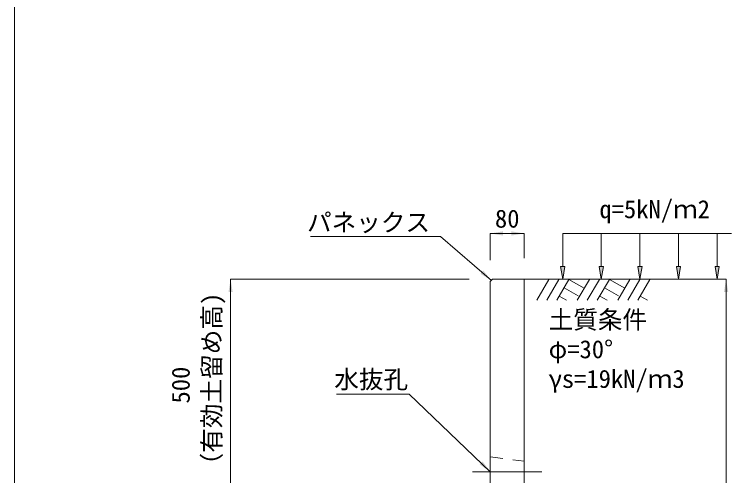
# Model space of a CAD drawing. Units: millimetres at full size, sheet at 1:40. Extents: x 206103 to 244503, y 883348 to 903496.
# Drawn here: x 211303 to 213002, y 885201 to 886292 of the extents above; entities that cross this region are included whole.
import ezdxf
from ezdxf.enums import TextEntityAlignment as Align

# ---------------------------------------------------------------- set-up
doc = ezdxf.new("R2010")
doc.units = ezdxf.units.MM
doc.header["$LTSCALE"] = 40
doc.linetypes.add('USER1', pattern=[28.575, 19.05, -3.175, 3.175, -3.175])
doc.linetypes.add('USER2', pattern=[1.35, 0.75, -0.6])
for name, color, linetype, lineweight in [('0_2', 7, 'Continuous', 20), ('パネックスKUS', 2, 'Continuous', 20), ('図枠', 5, 'Continuous', 13), ('寸法線', 7, 'Continuous', 13), ('引出線', 4, 'Continuous', 13), ('補助線', 8, 'USER1', 13), ('ﾊｯﾁﾝｸﾞ', 7, 'Continuous', 5)]:
    doc.layers.add(name, color=color, linetype=linetype, lineweight=lineweight)
doc.layers.add('文字', color=7, linetype='Continuous')
doc.styles.add('ＭＳ ゴシック', font='')
doc.styles.get('ＭＳ ゴシック').set_extended_font_data('MS Gothic')

# ---------------------------------------------------------------- blocks, each defined once
blk = doc.blocks.new('filled_arrow')
at = {"color": 0, "linetype": 'Continuous', "lineweight": -2}
blk.add_solid([(7.5, 1.25), (0, 0), (7.5, -1.25)], dxfattribs=at)

msp = doc.modelspace()

# ---------------------------------------------------------------- hatches: boundary and pattern name
at = {"layer": '寸法線'}
for points in [[(212606.62, 885695.37), (212601.62, 885665.37), (212596.62, 885695.37)], [(212698.03, 885695.37), (212693.03, 885665.37), (212688.03, 885695.37)], [(212789.44, 885695.37), (212784.44, 885665.37), (212779.44, 885695.37)], [(212880.86, 885695.37), (212875.86, 885665.37), (212870.86, 885695.37)], [(212972.27, 885695.37), (212967.27, 885665.37), (212962.27, 885695.37)]]:
    msp.add_hatch(color=256, dxfattribs=at).paths.add_polyline_path(points)

# ---------------------------------------------------------------- linework, layer by layer
at = {"layer": '0_2'}
msp.add_line((212510.21, 885665.37), (212910.21, 885665.37), dxfattribs=at)
at = {"layer": 'パネックスKUS', "lineweight": 13}
msp.add_line((212430.21, 885660.37), (212435.21, 885665.37), dxfattribs=at)
at = {"layer": 'パネックスKUS'}
for p, q in [((212430.21, 885660.37), (212430.21, 885165.37)), ((212510.21, 885665.37), (212435.21, 885665.37)), ((212510.21, 884490.37), (212510.21, 885665.37))]:
    msp.add_line(p, q, dxfattribs=at)
at = {"layer": 'パネックスKUS', "linetype": 'USER2', "lineweight": 9}
msp.add_line((212430.21, 885245.37), (212510.21, 885235.37), dxfattribs=at)
at = {"layer": '図枠'}
msp.add_line((211303.21, 903148.33), (211303.21, 883448.33), dxfattribs=at)
at = {"layer": '寸法線'}
for p, q in [((212430.21, 885773.92), (212510.21, 885773.92)), ((212430.21, 885710.37), (212430.21, 885773.92)), ((212510.21, 885715.37), (212510.21, 885773.92)), ((211815.21, 885165.37), (211815.21, 885665.37)), ((212380.21, 885665.37), (211815.21, 885665.37)), ((212560.21, 885665.37), (212988.55, 885665.37)), ((212988.55, 884490.37), (212988.55, 885665.37))]:
    msp.add_line(p, q, dxfattribs=at)
at = {"layer": '寸法線', "lineweight": 9}
for p, q in [((213001.62, 885773.92), (212601.62, 885773.92)), ((212601.62, 885695.37), (212601.62, 885773.92)), ((212693.03, 885695.37), (212693.03, 885773.92)), ((212784.44, 885695.37), (212784.44, 885773.92)), ((212875.86, 885695.37), (212875.86, 885773.92)), ((212967.27, 885695.37), (212967.27, 885773.92))]:
    msp.add_line(p, q, dxfattribs=at)
for points in [[(212606.62, 885695.37), (212601.62, 885665.37), (212596.62, 885695.37)], [(212698.03, 885695.37), (212693.03, 885665.37), (212688.03, 885695.37)], [(212789.44, 885695.37), (212784.44, 885665.37), (212779.44, 885695.37)], [(212880.86, 885695.37), (212875.86, 885665.37), (212870.86, 885695.37)], [(212972.27, 885695.37), (212967.27, 885665.37), (212962.27, 885695.37)]]:
    msp.add_lwpolyline(points, close=True, dxfattribs=at)
at = {"layer": '引出線'}
for points in [[(212432.71, 885662.87), (212312.5, 885766.33), (212004.25, 885766.33)], [(212430.21, 885210.37), (212237.75, 885393.82), (212066, 885393.82)]]:
    msp.add_lwpolyline(points, dxfattribs=at)
at = {"layer": '補助線'}
msp.add_line((212388.35, 885210.37), (212552.06, 885210.37), dxfattribs=at)
at = {"layer": 'ﾊｯﾁﾝｸﾞ', "lineweight": 9}
for p, q in [((212568.85, 885665.36), (212540.21, 885615.74)), ((212592.48, 885665.36), (212563.83, 885615.74)), ((212616.1, 885665.36), (212587.45, 885615.74)), ((212616.1, 885665.36), (212652.67, 885644.25)), ((212664.86, 885665.36), (212636.21, 885615.74)), ((212688.48, 885665.36), (212659.83, 885615.74)), ((212712.1, 885665.36), (212683.45, 885615.74)), ((212712.1, 885665.36), (212748.67, 885644.25)), ((212760.85, 885665.36), (212732.2, 885615.74)), ((212784.48, 885665.36), (212755.83, 885615.74)), ((212808.1, 885665.36), (212779.45, 885615.74)), ((212604.68, 885645.58), (212638.09, 885626.29)), ((212700.68, 885645.58), (212734.09, 885626.29)), ((212593.26, 885625.79), (212610.67, 885615.74)), ((212689.25, 885625.79), (212706.67, 885615.74)), ((212785.25, 885625.79), (212802.67, 885615.74))]:
    msp.add_line(p, q, dxfattribs=at)

# ---------------------------------------------------------------- block references
at = {"layer": '寸法線', "xscale": 4, "yscale": 4}
msp.add_blockref('filled_arrow', (212430.21, 885773.92), dxfattribs=at)
for p, rotation in [((212510.21, 885773.92), 180), ((211815.21, 885665.37), 270), ((212988.55, 885665.37), 270)]:
    msp.add_blockref('filled_arrow', p, dxfattribs=dict(at, rotation=rotation))
at = {"layer": '引出線', "xscale": 4, "yscale": 4}
for p, rotation in [((212432.71, 885662.87), 139.3), ((212430.21, 885210.37), 136.4)]:
    msp.add_blockref('filled_arrow', p, dxfattribs=dict(at, rotation=rotation))

# ---------------------------------------------------------------- texts
at = {"layer": '寸法線', "style": 'ＭＳ ゴシック'}
msp.add_text('80', height=42.72, dxfattribs=at).set_placement((212470.21, 885808.92), align=Align.MIDDLE_CENTER)
for s, p in [('（有効土留め高)', (211804.41, 885196.84)), ('500', (211731.28, 885371.66))]:
    msp.add_text(s, height=42.72, rotation=90, dxfattribs=at).set_placement(p, align=Align.BOTTOM_LEFT)
for s, p in [('土質条件', (212568.17, 885591.38)), ('φ=30°', (212568.17, 885521.38)), ('γs=19kN/ｍ3', (212568.17, 885451.38))]:
    msp.add_text(s, height=42.72, dxfattribs=at).set_placement(p, align=Align.TOP_LEFT)
at = {"layer": '引出線', "style": 'ＭＳ ゴシック'}
for s, p in [('パネックス', (212287.5, 885821.47)), ('水抜孔', (212235.5, 885450.1))]:
    msp.add_text(s, height=42.72, dxfattribs=at).set_placement(p, align=Align.TOP_RIGHT)
at = {"layer": '文字', "style": 'ＭＳ ゴシック'}
msp.add_text('q=5kN/ｍ2', height=42.72, dxfattribs=at).set_placement((212688.51, 885797.19), align=Align.BOTTOM_LEFT)

doc.saveas('drawing.dxf')
